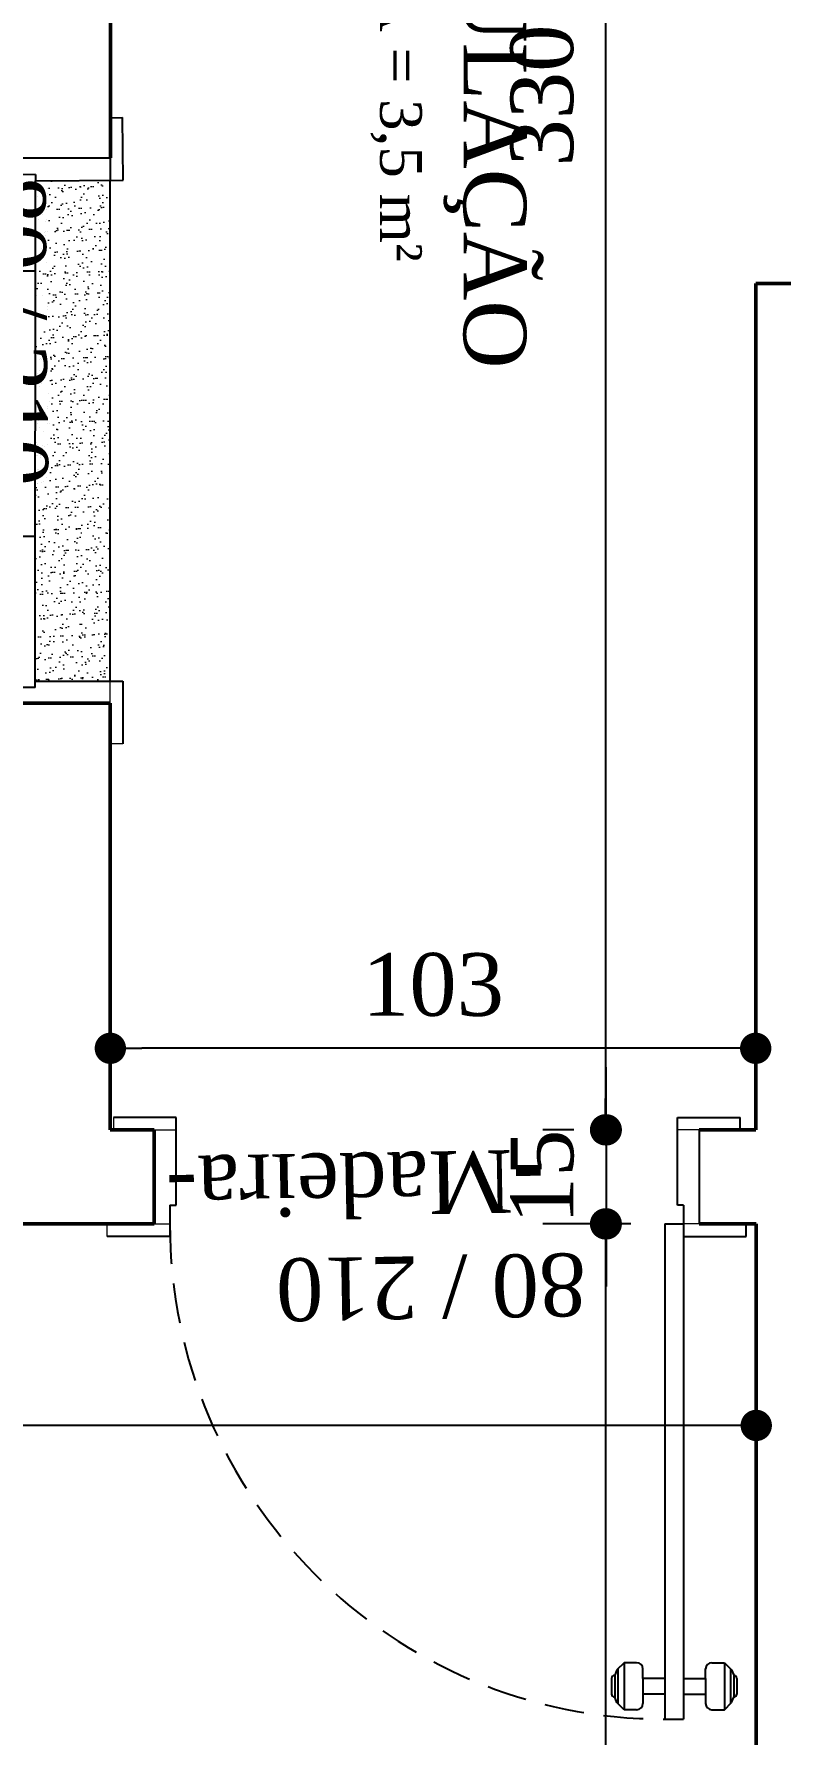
# Model space of a CAD drawing. Header units: centimetres. Extents: x -48696 to 156237, y -5617 to 29024.
# Drawn here: x 81568 to 81687, y 14809.7 to 15080.9 of the extents above; entities that cross this region are included whole.
import ezdxf

# ---------------------------------------------------------------- set-up
doc = ezdxf.new("R2010")
doc.units = ezdxf.units.CM
doc.linetypes.add('HIDDEN', pattern=[9.525, 6.35, -3.175])
doc.layers.add('A0 BV', color=7, linetype='Continuous', plot=False)
for name, color, linetype in [('ACESSORIOS', 2, 'Continuous'), ('Piso', 55, 'Continuous'), ('PN010', 1, 'Continuous'), ('PORTAS', 3, 'Continuous'), ('Portas-Cotas', 2, 'Continuous'), ('Portas-Projeção', 55, 'HIDDEN')]:
    doc.layers.add(name, color=color, linetype=linetype)
for name, color, linetype, lineweight in [('Parede Baixa', 5, 'Continuous', 50), ('Pisos Externos', 15, 'Continuous', 9), ('Portas - Janelas', 2, 'Continuous', 20)]:
    doc.layers.add(name, color=color, linetype=linetype, lineweight=lineweight)
doc.styles.add('Valéria', font='romantic.ttf', dxfattribs={"height": 10})
doc.dimstyles.new('Cota - 50', dxfattribs={"dimtxt": 10, "dimasz": 5, "dimexe": 10, "dimexo": 20, "dimgap": 5, "dimtad": 1, "dimtxsty": 'Valéria', "dimblk": 'DOT', "dimcen": 0, "dimclrd": 12, "dimclre": 12, "dimclrt": 2, "dimazin": 2, "dimtfac": 1, "dimtix": 1, "dimtmove": 0, "dimatfit": 3, "dimldrblk": 'DOT', "dimfxl": 1, "dimarcsym": 0})

# ---------------------------------------------------------------- blocks, each defined once
blk = doc.blocks.new('_Dot')
at = {"color": 0, "linetype": 'ByBlock', "lineweight": -2}
blk.add_line((-0.5, 0), (-1, 0), dxfattribs=at)
at = {"color": 0, "linetype": 'ByBlock', "const_width": 0.5}
blk.add_lwpolyline([(-0.25, 0, 1), (0.25, 0, 1)], format="xyb", close=True, dxfattribs=at)
blk = doc.blocks.new('*D1381')
at = {"color": 12, "lineweight": -2, "transparency": 16777216}
for p, q in [((81550.15, 15071.11), (81525.38, 15071.11)), ((81535.38, 15066.11), (81535.38, 14911.11)), ((81550.28, 14906.11), (81525.38, 14906.11))]:
    blk.add_line(p, q, dxfattribs=at)
at = {"layer": 'Defpoints', "color": 0, "transparency": 16777216}
for p in [(81570.15, 15071.11), (81535.38, 14906.11), (81570.28, 14906.11)]:
    blk.add_point(p, dxfattribs=at)
at = {"color": 12, "lineweight": -2, "transparency": 16777216, "xscale": 5, "yscale": 5, "zscale": 5}
for p, rotation in [((81535.38, 15071.11), 90), ((81535.38, 14906.11), 270)]:
    blk.add_blockref('_Dot', p, dxfattribs=dict(at, rotation=rotation))
at = {"color": 2, "transparency": 16777216, "insert": (81525.19, 14988.61), "char_height": 10, "attachment_point": 5, "rotation": 90, "style": 'Valéria'}
blk.add_mtext('165', dxfattribs=at)
blk = doc.blocks.new('*D1440')
at = {"color": 12, "lineweight": -2, "transparency": 16777216}
for p, q in [((81338.23, 14876.05), (81338.23, 14848.9)), ((81683.23, 14871.05), (81683.23, 14848.9)), ((81678.23, 14858.9), (81343.23, 14858.9))]:
    blk.add_line(p, q, dxfattribs=at)
at = {"layer": 'Defpoints', "color": 0, "transparency": 16777216}
for p in [(81338.23, 14896.05), (81683.23, 14891.05), (81338.23, 14858.9)]:
    blk.add_point(p, dxfattribs=at)
at = {"color": 12, "lineweight": -2, "transparency": 16777216, "xscale": 5, "yscale": 5, "zscale": 5, "rotation": 180}
blk.add_blockref('_Dot', (81338.23, 14858.9), dxfattribs=at)
at = {"color": 12, "lineweight": -2, "transparency": 16777216, "xscale": 5, "yscale": 5, "zscale": 5}
blk.add_blockref('_Dot', (81683.23, 14858.9), dxfattribs=at)
at = {"color": 2, "transparency": 16777216, "insert": (81510.73, 14869.09), "char_height": 10, "attachment_point": 5, "style": 'Valéria'}
blk.add_mtext('345', dxfattribs=at)
blk = doc.blocks.new('*D1382')
at = {"color": 12, "lineweight": -2, "transparency": 16777216}
for p, q in [((81580.14, 14926.05), (81580.14, 14929.06)), ((81683.14, 14926.05), (81683.14, 14929.06)), ((81678.14, 14919.06), (81585.14, 14919.06))]:
    blk.add_line(p, q, dxfattribs=at)
at = {"layer": 'Defpoints', "color": 0, "transparency": 16777216}
for p in [(81580.14, 14919.06), (81580.14, 14906.05), (81683.14, 14906.05)]:
    blk.add_point(p, dxfattribs=at)
at = {"color": 12, "lineweight": -2, "transparency": 16777216, "xscale": 5, "yscale": 5, "zscale": 5, "rotation": 180}
blk.add_blockref('_Dot', (81580.14, 14919.06), dxfattribs=at)
at = {"color": 12, "lineweight": -2, "transparency": 16777216, "xscale": 5, "yscale": 5, "zscale": 5}
blk.add_blockref('_Dot', (81683.14, 14919.06), dxfattribs=at)
at = {"color": 2, "transparency": 16777216, "insert": (81631.64, 14929.17), "char_height": 10, "attachment_point": 5, "style": 'Valéria'}
blk.add_mtext('103', dxfattribs=at)
blk = doc.blocks.new('*D1478')
at = {"color": 12, "lineweight": -2, "transparency": 16777216}
for p, q in [((81645.21, 15236.05), (81649.18, 15236.05)), ((81659.18, 15231.05), (81659.18, 14911.05)), ((81654.14, 14906.05), (81649.18, 14906.05))]:
    blk.add_line(p, q, dxfattribs=at)
at = {"layer": 'Defpoints', "color": 0, "transparency": 16777216}
for p in [(81665.21, 15236.05), (81659.18, 14906.05), (81674.14, 14906.05)]:
    blk.add_point(p, dxfattribs=at)
at = {"color": 12, "lineweight": -2, "transparency": 16777216, "xscale": 5, "yscale": 5, "zscale": 5}
for p, rotation in [((81659.18, 15236.05), 90), ((81659.18, 14906.05), 270)]:
    blk.add_blockref('_Dot', p, dxfattribs=dict(at, rotation=rotation))
at = {"color": 2, "transparency": 16777216, "insert": (81649.07, 15071.05), "char_height": 10, "attachment_point": 5, "rotation": 90, "style": 'Valéria'}
blk.add_mtext('330', dxfattribs=at)
blk = doc.blocks.new('*D1479')
at = {"layer": 'A0 BV', "color": 12, "lineweight": -2, "transparency": 16777216}
for p, q in [((81659.29, 14911.05), (81659.29, 14916.05)), ((81654.14, 14906.05), (81649.29, 14906.05)), ((81659.29, 14906.05), (81659.29, 14891.05)), ((81654.14, 14891.05), (81649.29, 14891.05)), ((81659.29, 14886.05), (81659.29, 14881.05))]:
    blk.add_line(p, q, dxfattribs=at)
at = {"layer": 'Defpoints', "color": 0, "transparency": 16777216}
for p in [(81674.14, 14906.05), (81659.29, 14891.05), (81674.14, 14891.05)]:
    blk.add_point(p, dxfattribs=at)
at = {"layer": 'A0 BV', "color": 12, "lineweight": -2, "transparency": 16777216, "xscale": 5, "yscale": 5, "zscale": 5}
for p, rotation in [((81659.29, 14906.05), 270), ((81659.29, 14891.05), 90)]:
    blk.add_blockref('_Dot', p, dxfattribs=dict(at, rotation=rotation))
at = {"layer": 'A0 BV', "color": 2, "transparency": 16777216, "insert": (81649.1, 14898.55), "char_height": 10, "attachment_point": 5, "rotation": 90, "style": 'Valéria'}
blk.add_mtext('15', dxfattribs=at)
blk = doc.blocks.new('*D1480')
at = {"color": 12, "lineweight": -2, "transparency": 16777216}
for p, q in [((81663.23, 14891.05), (81649.18, 14891.05)), ((81659.18, 14886.05), (81659.18, 14621.05)), ((81663.15, 14616.05), (81649.18, 14616.05))]:
    blk.add_line(p, q, dxfattribs=at)
at = {"layer": 'Defpoints', "color": 0, "transparency": 16777216}
for p in [(81683.23, 14891.05), (81659.18, 14616.05), (81683.15, 14616.05)]:
    blk.add_point(p, dxfattribs=at)
at = {"color": 12, "lineweight": -2, "transparency": 16777216, "xscale": 5, "yscale": 5, "zscale": 5}
for p, rotation in [((81659.18, 14891.05), 90), ((81659.18, 14616.05), 270)]:
    blk.add_blockref('_Dot', p, dxfattribs=dict(at, rotation=rotation))
at = {"color": 2, "transparency": 16777216, "insert": (81648.99, 14753.55), "char_height": 10, "attachment_point": 5, "rotation": 90, "style": 'Valéria'}
blk.add_mtext('275', dxfattribs=at)

msp = doc.modelspace()

# ---------------------------------------------------------------- hatches: boundary and pattern name
at = {"layer": 'Piso'}
h = msp.add_hatch(dxfattribs=at)
h.set_pattern_fill('ANSI37', color=256, scale=13.333333, angle=-45)
h.set_pattern_definition([(360, (62677.845, -3837.59), (3e-14, 42.33333), []), (90, (62677.845, -3837.59), (-42.33333, 3e-14), [])])
h.paths.add_polyline_path([(81565.12051, 14966.07471), (81565.12285, 14966.61069), (81563.12285, 14966.61069), (81563.23659, 14976.60931), (81568.12285, 14976.60931), (81568.17461, 15058.43166), (81565.17445, 15058.43356), (81565.20409, 15055.40247), (81492.70756, 15054.69357), (81492.74178, 15051.19374), (81495.65765, 15051.19125), (81495.65463, 15047.64294), (81493.8112, 15046.36812), (81493.8112, 15045.60332), (81489.75751, 15045.60332), (81489.69583, 15046.40699), (81487.4119, 15048.03734), (81487.64399, 15051.65267), (81490.2419, 15051.16929), (81490.20767, 15054.66913), (81486.20787, 15054.63001), (81486.17853, 15057.62987), (81490.17834, 15057.66898), (81490.17834, 15061.16915), (81487.42946, 15061.16915), (81487.42946, 15064.91123), (81489.77083, 15066.82798), (81492.92287, 15066.42004), (81495.49127, 15064.65768), (81495.49127, 15061.13708), (81492.644, 15061.19326), (81492.67822, 15057.69343), (81563.17485, 15058.38277), (81563.17485, 15068.38229), (81565.15026, 15068.38229), (81565.15026, 15071.11069), (81425.28043, 15071.08539), (81425.23244, 14906.04671), (81427.00403, 14906.04671), (81427.00403, 14910.27471), (81428.98509, 14910.69551), (81430.08145, 14911.46141), (81446.5597, 14911.49124), (81446.5597, 14908.49315), (81443.95714, 14908.99296), (81431.2707, 14910.27471), (81431.2707, 14906.04671), (81448.31409, 14906.04671), (81448.78591, 14912.68588), (81452.38617, 14913.44909), (81452.38617, 14914.64379), (81435.017, 14914.64379), (81434.10822, 14976.27828), (81476.93318, 14973.60103), (81474.02201, 14914.64379), (81456.65284, 14914.64379), (81456.65284, 14912.95816), (81460.6879, 14912.54704), (81463.00271, 14906.04671), (81490.29063, 14906.04671), (81490.29063, 14966.07471)])
edge = h.paths.add_edge_path()
edge.add_line((81338.27252, 14906.04671), (81338.27252, 15071.11069))
edge.add_line((81338.27252, 15071.11069), (81418.28043, 15071.08743))
edge.add_line((81418.28043, 15071.08743), (81418.28043, 14906.04671))
edge.add_line((81418.28043, 14906.04671), (81386.55905, 14906.04671))
edge.add_line((81386.55905, 14906.04671), (81386.55905, 14908.23913))
edge.add_line((81386.55905, 14908.23913), (81379.79436, 14907.58771))
edge.add_line((81379.79436, 14907.58771), (81379.79436, 14910.21913))
edge.add_line((81379.79436, 14910.21913), (81379.28605, 14916.96669))
edge.add_line((81379.28605, 14916.96669), (81378.15905, 14916.96669))
edge.add_line((81378.15905, 14916.96669), (81378.15905, 14945.19302))
edge.add_line((81378.15905, 14945.19302), (81390.73071, 14945.19302))
edge.add_line((81390.73071, 14945.19302), (81390.73071, 14975.87491))
edge.add_line((81390.73071, 14975.87491), (81359.98738, 14975.87491))
edge.add_line((81359.98738, 14975.87491), (81359.98738, 14945.19302))
edge.add_line((81359.98738, 14945.19302), (81372.55905, 14945.19302))
edge.add_line((81372.55905, 14945.19302), (81372.55905, 14916.96669))
edge.add_line((81372.55905, 14916.96669), (81371.43205, 14916.96669))
edge.add_line((81371.43205, 14916.96669), (81371.43205, 14912.95688))
edge.add_line((81371.43205, 14912.95688), (81370.92373, 14910.21913))
edge.add_line((81370.92373, 14910.21913), (81370.92373, 14907.58771))
edge.add_line((81370.92373, 14907.58771), (81364.96611, 14907.58318))
edge.add_line((81364.96611, 14907.58318), (81364.51624, 14907.61205))
edge.add_line((81364.51624, 14907.61205), (81364.15905, 14906.04671))
edge.add_line((81364.15905, 14906.04671), (81338.22953, 14906.04671))
at = {"layer": 'Pisos Externos'}
h = msp.add_hatch(dxfattribs=at)
h.set_pattern_fill('AR-SAND', color=256, scale=0.05, angle=45)
h.set_pattern_definition([(82.5, (62677.8455, -3837.5886), (-1.78690674, 1.67376745), [0, -1.9304, 0, -2.159, 0, -2.06375]), (52.5, (62677.8455, -3837.5886), (-0.94505464, 4.12366426), [0, -1.0414, 0, -1.7399, 0, -0.66675]), (12.5, (62676.7409, -3838.6932), (2.79149913, 2.80166156), [0, -0.635, 0, -2.286, 0, -2.9845]), (2.5, (62676.741, -3838.6932), (1.91140555, 3.4877539), [0, -0.3175, 0, -1.4986, 0, -1.7145])])
h.paths.add_polyline_path([(81580.12285, 14977.61069), (81580.12285, 15057.54845), (81568.18439, 15057.43171), (81568.12285, 14977.61069)])

# ---------------------------------------------------------------- linework, layer by layer
at = {"color": 5}
for p, q in [((81565.14815, 15061.11069), (81580.15106, 15061.11069)), ((81674.1394, 14906.04671), (81674.1394, 14891.04671))]:
    msp.add_line(p, q, dxfattribs=at)
at = {"layer": 'ACESSORIOS'}
msp.add_line((81681.6394, 14889.04671), (81681.6394, 14891.04671), dxfattribs=at)
at = {"layer": 'Parede Baixa'}
for p, q in [((81580.15106, 15061.11069), (81580.15106, 15086.11069)), ((81683.13795, 14906.04671), (81683.13795, 15041.04671)), ((81683.13795, 15041.04671), (81698.27171, 15041.04671)), ((81580.12285, 14974.11069), (81565.12285, 14974.11069)), ((81580.12285, 14974.11069), (81580.10306, 14906.04671)), ((81587.1394, 14906.04671), (81580.10306, 14906.04876)), ((81587.1394, 14906.04671), (81587.1394, 14891.04671)), ((81683.13795, 14906.04671), (81674.1394, 14906.04671)), ((81587.1394, 14891.04671), (81338.22808, 14891.04671)), ((81683.22809, 14891.04671), (81674.1394, 14891.04671)), ((81683.22809, 14891.04671), (81683.14812, 14616.01327))]:
    msp.add_line(p, q, dxfattribs=at)
at = {"layer": 'PN010'}
for p, q in [((81568.12285, 14977.61069), (81568.18439, 15057.43171)), ((81580.12285, 14977.61069), (81580.12285, 15057.49955))]:
    msp.add_line(p, q, dxfattribs=at)
at = {"layer": 'PORTAS', "color": 2, "linetype": 'Continuous'}
for p, q in [((81580.08918, 15067.49967), (81582.08909, 15067.51923)), ((81582.18639, 15057.56862), (81582.08909, 15067.51923)), ((81568.17461, 15058.43166), (81565.17476, 15058.40233)), ((81568.17461, 15058.43166), (81568.18439, 15057.43171)), ((81568.18439, 15057.43171), (81582.18639, 15057.56862)), ((81568.12285, 14977.61069), (81582.12285, 14977.61069)), ((81568.12285, 14976.61069), (81568.12285, 14977.61069)), ((81582.12285, 14977.61069), (81582.12285, 14967.60923)), ((81568.12285, 14976.61069), (81563.12285, 14976.61069)), ((81590.6394, 14908.04671), (81580.6394, 14908.04671)), ((81590.6394, 14894.04671), (81590.6394, 14908.04671)), ((81670.6394, 14894.04671), (81670.6394, 14908.04671)), ((81670.6394, 14908.04671), (81680.6394, 14908.04671)), ((81680.6394, 14906.04671), (81680.6394, 14908.04671)), ((81589.6394, 14894.04671), (81590.6394, 14894.04671)), ((81589.6394, 14894.04671), (81589.6394, 14889.04671)), ((81671.6394, 14894.04671), (81670.6394, 14894.04671)), ((81671.6394, 14894.04671), (81671.6394, 14891.04671)), ((81668.6394, 14891.04671), (81668.6394, 14812.04671)), ((81668.6394, 14891.04671), (81671.6394, 14891.04671)), ((81671.6394, 14891.04671), (81671.6394, 14812.04671)), ((81589.6394, 14889.04671), (81579.6394, 14889.04671)), ((81671.6394, 14889.04671), (81681.6394, 14889.04671)), ((81662.1394, 14821.04671), (81660.99296, 14819.90027)), ((81662.07151, 14820.97883), (81662.1394, 14820.91094)), ((81662.1394, 14821.04671), (81662.1394, 14813.54671)), ((81664.1394, 14821.04671), (81662.1394, 14821.04671)), ((81676.1394, 14821.04671), (81678.1394, 14821.04671)), ((81678.1394, 14821.04671), (81678.1394, 14813.54671)), ((81678.1394, 14821.04671), (81679.28585, 14819.90027)), ((81678.20729, 14820.97883), (81678.1394, 14820.91094)), ((81660.1394, 14818.54671), (81660.1394, 14816.04671)), ((81660.99296, 14819.90027), (81660.6394, 14819.04671)), ((81660.6394, 14819.04671), (81660.6394, 14815.54671)), ((81661.1394, 14820.04671), (81661.1394, 14814.54671)), ((81665.1394, 14818.54671), (81665.1394, 14820.04671)), ((81668.6394, 14818.54671), (81665.1394, 14818.54671)), ((81665.1394, 14818.54671), (81665.1394, 14816.04671)), ((81671.6394, 14818.54671), (81675.1394, 14818.54671)), ((81675.1394, 14818.54671), (81675.1394, 14820.04671)), ((81675.1394, 14818.54671), (81675.1394, 14816.04671)), ((81679.1394, 14820.04671), (81679.1394, 14814.54671)), ((81679.28585, 14819.90027), (81679.6394, 14819.04671)), ((81679.6394, 14819.04671), (81679.6394, 14815.54671)), ((81680.1394, 14818.54671), (81680.1394, 14816.04671)), ((81660.99296, 14814.69316), (81660.6394, 14815.54671)), ((81668.6394, 14816.04671), (81665.1394, 14816.04671)), ((81665.1394, 14816.04671), (81665.1394, 14814.54671)), ((81671.6394, 14816.04671), (81675.1394, 14816.04671)), ((81675.1394, 14816.04671), (81675.1394, 14814.54671)), ((81679.28585, 14814.69316), (81679.6394, 14815.54671)), ((81662.1394, 14813.54671), (81660.99296, 14814.69316)), ((81664.1394, 14813.54671), (81662.1394, 14813.54671)), ((81676.1394, 14813.54671), (81678.1394, 14813.54671)), ((81678.1394, 14813.54671), (81679.28585, 14814.69316)), ((81668.6394, 14812.04671), (81671.6394, 14812.04671))]:
    msp.add_line(p, q, dxfattribs=at)
for centre, radius, start, end in [((81664.1394, 14820.04671), 1, 0, 90), ((81676.1394, 14820.04671), 1, 90, 180), ((81660.6394, 14818.54671), 0.5, 90, 180), ((81679.6394, 14818.54671), 0.5, 0, 90), ((81660.6394, 14816.04671), 0.5, 180, 270), ((81679.6394, 14816.04671), 0.5, 270, 0), ((81664.1394, 14814.54671), 1, 270, 0), ((81676.1394, 14814.54671), 1, 180, 270)]:
    msp.add_arc(centre, radius, start, end, dxfattribs=at)
at = {"layer": 'Portas - Janelas'}
for p, q in [((81580.12285, 14974.10923), (81580.12285, 14977.60923)), ((81582.12285, 14967.60923), (81580.15002, 14967.60554)), ((81580.6394, 14908.04671), (81580.6357, 14906.07389)), ((81587.1394, 14906.04671), (81590.6394, 14906.04671)), ((81674.1394, 14906.04671), (81670.6394, 14906.04671)), ((81579.6394, 14889.04671), (81579.6394, 14891.04671)), ((81587.1394, 14891.04671), (81589.6394, 14891.04671)), ((81674.1394, 14891.04671), (81671.6394, 14891.04671))]:
    msp.add_line(p, q, dxfattribs=at)
at = {"layer": 'Portas-Cotas'}
msp.add_line((81580.18696, 15057.50015), (81580.15106, 15061.11069), dxfattribs=at)
at = {"layer": 'Portas-Projeção'}
msp.add_arc((81668.6394, 14891.04671), 79, 180, 270, dxfattribs=at)

# ---------------------------------------------------------------- texts
at = {"layer": 'Portas-Cotas', "char_height": 10, "style": 'Valéria'}
for s, insert, attachment_point, rotation in [('CIRCULAÇÃO\\P{\\H0.6667x;ÁREA = 3,5 m²}', (81646.53815, 15076.57102), 2, 270), ('\\pxi-2.3669;80 / 210\\P\\pi0;-Madeira-', (81556.68453, 15021.54339), 5, 270.5363777), ('\\pxi-2.3669;80 / 210\\P\\pi0;-Madeira-', (81619.3556, 14889.12511), 5, 181.0238936)]:
    msp.add_mtext(s, dxfattribs=dict(at, insert=insert, attachment_point=attachment_point, rotation=rotation))

# ---------------------------------------------------------------- dimensions: what is measured, and where the dimension line sits
for base, p1, p2, override, picture, middle in [((81659.18159, 14906.04671), (81665.2095, 15236.04671), (81674.1394, 14906.04671), {"dimtxsty": 'Valéria', "dimtmove": 1}, '*D1478', (81649.07064, 15071.04671)), ((81535.38026, 14906.11069), (81570.15106, 15071.11069), (81570.28096, 14906.11069), {"dimtxsty": 'Valéria'}, '*D1381', (81525.18795, 14988.61069)), ((81659.18159, 14616.04673), (81683.22809, 14891.04671), (81683.14813, 14616.04673), {"dimtxsty": 'Valéria'}, '*D1480', (81648.98928, 14753.54672))]:
    dim = msp.add_linear_dim(base=base, p1=p1, p2=p2, angle=270, dimstyle='Cota - 50', override=override)
    dim.commit()
    dim.dimension.update_dxf_attribs({"geometry": picture, "text_midpoint": middle})
for base, p1, p2, picture, middle in [((81580.13795, 14919.06259), (81683.13795, 14906.04671), (81580.13795, 14906.04671), '*D1382', (81631.63795, 14929.17354)), ((81338.22953, 14858.89653), (81683.22809, 14891.04671), (81338.22953, 14896.04671), '*D1440', (81510.72881, 14869.08884))]:
    dim = msp.add_linear_dim(base=base, p1=p1, p2=p2, dimstyle='Cota - 50', override={"dimtxsty": 'Valéria'})
    dim.commit()
    dim.dimension.update_dxf_attribs({"geometry": picture, "text_midpoint": middle})
at = {"layer": 'A0 BV'}
dim = msp.add_linear_dim(base=(81659.28972, 14891.04671), p1=(81674.1394, 14906.04671), p2=(81674.1394, 14891.04671), angle=270, dimstyle='Cota - 50', override={"dimtxsty": 'Valéria', "dimtmove": 1}, dxfattribs=at)
dim.commit()
dim.dimension.update_dxf_attribs({"geometry": '*D1479', "text_midpoint": (81649.09741, 14898.54671)})

doc.saveas('drawing.dxf')
